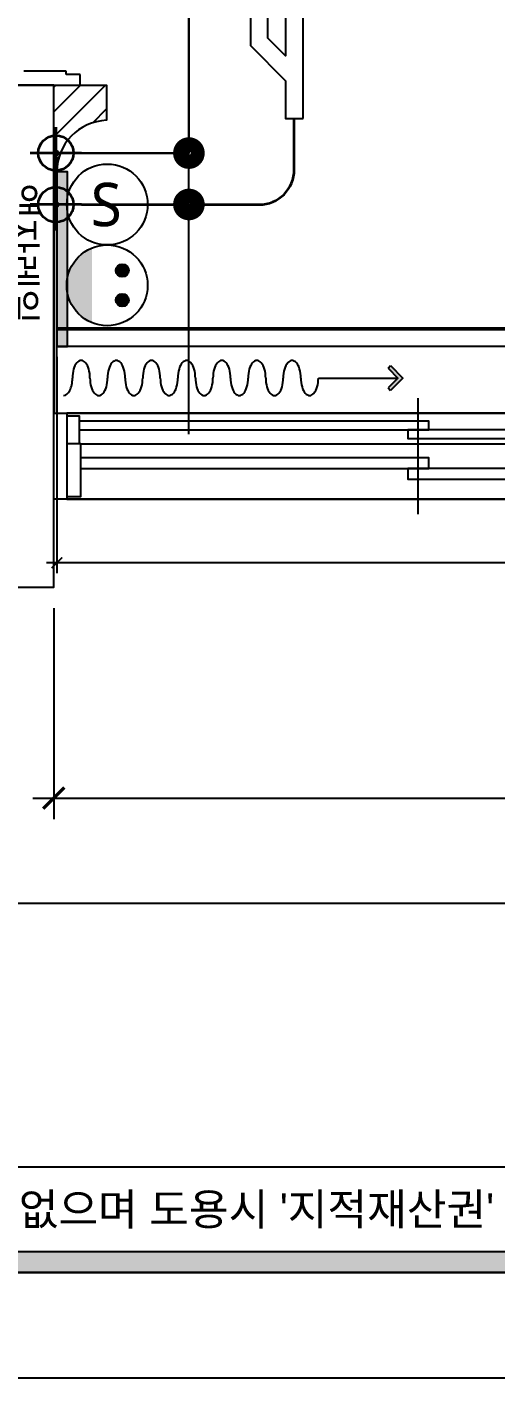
# Model space of a CAD drawing. Header units: inches. Extents: x 3778 to 56227, y -16914 to 35091.
# Drawn here: x 40171 to 41506, y -16314 to -12470 of the extents above; entities that cross this region are included whole.
import ezdxf
from ezdxf.enums import TextEntityAlignment as Align

# ---------------------------------------------------------------- set-up
doc = ezdxf.new("R2010")
doc.units = ezdxf.units.IN
doc.header["$LTSCALE"] = 100
doc.header["$MEASUREMENT"] = 0
doc.header["$PDSIZE"] = 700.071425
doc.linetypes.add('HID', pattern=[2.5, 1.5, -1])
for name, color, linetype in [('01. F-소품', 3, 'Continuous'), ('03-WAL NEW', 3, 'Continuous'), ('04-WIN', 4, 'Continuous'), ('06-LIGHT', 4, 'Continuous'), ('07-DIM WAL', 5, 'Continuous'), ('1', 1, 'Continuous'), ('2-con', 2, 'Continuous'), ('3.기호.계단선', 30, 'Continuous'), ('CO-DO-FR', 7, 'Continuous'), ('F-SYM', 7, 'Continuous'), ('FORM(YOURNAME)-11', 1, 'Continuous'), ('HAT', 8, 'Continuous'), ('RC-LIGHT', 7, 'Continuous'), ('도면층4', 4, 'Continuous'), ('설비', 140, 'Continuous')]:
    doc.layers.add(name, color=color, linetype=linetype)
doc.layers.add('SS-ED', color=3, linetype='Continuous', lineweight=30)
doc.layers.add('SS-RLRG', color=4, linetype='Continuous', lineweight=35)
doc.styles.add('HY 울릉도 L', font='')
doc.styles.add('YOURNAME', font='HY울릉도M.TTF')
doc.styles.add('코레일둥고', font='Korail_Round_Gothic_Medium.ttf')
doc.styles.get('HY 울릉도 L').set_extended_font_data('HY울릉도L')
doc.dimstyles.new('30', dxfattribs={"dimscale": 30, "dimtxt": 2, "dimasz": 1, "dimexe": 1, "dimexo": 1, "dimgap": 1, "dimtad": 1, "dimdec": 0, "dimrnd": 0.05, "dimdsep": 46, "dimlunit": 6, "dimtxsty": 'HY 울릉도 L', "dimblk": 'ARCHTICK', "dimcen": 2.5, "dimdle": 1, "dimclrd": 133, "dimclre": 133, "dimclrt": 30, "dimadec": 0, "dimazin": 0, "dimtfac": 1, "dimtdec": 0, "dimtix": 1, "dimtmove": 2, "dimatfit": 3, "dimldrblk": 'ARCHTICK', "dimfxl": 0, "dimlwd": -1, "dimlwe": -1, "dimarcsym": 0})
doc.dimstyles.new('60', dxfattribs={"dimscale": 60, "dimtxt": 2, "dimasz": 1, "dimexe": 1, "dimexo": 1, "dimgap": 1, "dimtad": 1, "dimdec": 0, "dimrnd": 0.05, "dimdsep": 46, "dimlunit": 6, "dimtxsty": 'HY 울릉도 L', "dimblk": 'ARCHTICK', "dimcen": 2.5, "dimdle": 1, "dimclrd": 133, "dimclre": 133, "dimclrt": 30, "dimadec": 0, "dimazin": 0, "dimtfac": 1, "dimtdec": 0, "dimtix": 1, "dimtmove": 2, "dimatfit": 3, "dimldrblk": 'ARCHTICK', "dimfxl": 0, "dimlwd": -1, "dimlwe": -1, "dimarcsym": 0})

# ---------------------------------------------------------------- blocks, each defined once
blk = doc.blocks.new('FORM-PLAN')
at = {"layer": 'FORM(YOURNAME)-11'}
h = blk.add_hatch(color=256, dxfattribs=at)
h.dxf.hatch_style = 1
h.paths.add_polyline_path([(-71444, 55115), (10556, 55115), (10556, 54915), (-71444, 54915)])
h.paths.add_polyline_path([(-71444, -2085), (10556, -2085), (10556, -2285), (-71444, -2285)])
at = {"layer": 'Defpoints', "color": 158}
blk.add_line((1346, -1285), (-71444, -1285), dxfattribs=at)
for points in [[(-71444, -2285), (10556, -2285), (10556, 55115), (-71444, 55115)], [(-69444, 53115), (-64, 53115), (-64, 1215), (-69444, 1215)]]:
    blk.add_lwpolyline(points, close=True, dxfattribs=at)
at = {"layer": 'FORM(YOURNAME)-11', "color": 250}
blk.add_lwpolyline([(-72444, -3285), (11556, -3285), (11556, 56115), (-72444, 56115)], close=True, dxfattribs=at)
at = {"layer": 'FORM(YOURNAME)-11'}
blk.add_lwpolyline([(-71444, -2085), (10556, -2085), (10556, -2285), (-71444, -2285)], close=True, dxfattribs=at)
at = {"layer": 'FORM(YOURNAME)-11', "color": 1, "style": 'YOURNAME'}
blk.add_text("- 본 도서는 어떠한 경우에도 무단으로 도용할 수 없으며 도용시 '지적재산권' 보호에 관한 법률에 의거, 법적 분쟁이 발생합니다.  또한 본 도서에 관한 모든 저작권은 당사에 있습니다. -", height=300, dxfattribs=at).set_placement((-32990, -1685), align=Align.MIDDLE_CENTER)
at = {"layer": 'FORM(YOURNAME)-11', "color": 3, "style": 'YOURNAME'}
for tag, height, p in [('1', 450, (9905, 18188)), ('2', 450, (9905, 17544)), ('3', 450, (9905, 16257)), ('4', 450, (9905, 14326)), ('5', 515, (9905, 12009)), ('6', 515, (9905, 9757)), ('7', 515, (9905, 7504)), ('8', 515, (9905, 5252)), ('9', 515, (9905, 2999)), ('10', 515, (5655, 811)), ('11', 515, (9905, 747)), ('12', 515, (5655, -1441)), ('13', 515, (9905, -1441))]:
    blk.add_attdef(tag, text='', height=height, dxfattribs=at).set_placement(p, align=Align.MIDDLE_RIGHT)
blk = doc.blocks.new('*U631')
at = {"layer": 'F-SYM', "xscale": 0.3, "yscale": 0.3, "zscale": 0.3}
blk.add_blockref('FORM-PLAN', (52159.8, -15328.5), dxfattribs=at)
blk = doc.blocks.new('cjvjf')
at = {"layer": '04-WIN'}
blk.add_lwpolyline([(155692.5, 63701.5), (150833.5, 63701.5), (150833.5, 63946.5), (155692.5, 63946.5)], close=True, dxfattribs=at)
at = {"layer": '2-con'}
blk.add_lwpolyline([(147751.5, 64776.5), (147751.5, 63451.5), (150833.5, 63451.5), (150833.5, 64879.5), (150633.5, 64879.5), (150633.5, 64776.5), (149423.5, 64776.5), (149423.5, 63776.5), (147853.5, 63776.5), (147853.5, 64776.5), (147751.5, 64776.5)], dxfattribs=at)
at = {"layer": '도면층4'}
for p, q in [((151871, 63659), (151871, 63989)), ((150911, 63859), (155652.5, 63859))]:
    blk.add_line(p, q, dxfattribs=at)
for points in [[(150871, 63946.5), (150871, 63701.5), (155692.5, 63701.5), (155692.5, 63946.5)], [(151841, 63899), (151841, 63874), (154722.5, 63874), (154722.5, 63899)], [(151841, 63789), (151841, 63759), (154722.5, 63759), (154722.5, 63789)]]:
    blk.add_lwpolyline(points, close=True, dxfattribs=at)
for points in [[(150871, 63939), (150906, 63939), (150906, 63859)], [(150906, 63899), (151901, 63899), (151901, 63924), (150906, 63924)], [(150871, 63769), (150871, 63709), (150911, 63709), (150911, 63859), (150871, 63859)], [(150911, 63789), (151901, 63789), (151901, 63819), (150911, 63819)]]:
    blk.add_lwpolyline(points, dxfattribs=at)
blk = doc.blocks.new('cjscjdeh')
at = {"layer": '03-WAL NEW'}
blk.add_lwpolyline([(148090.5, 68207.9), (148240.5, 68207.9), (148240.5, 68107.9, 0.40379), (148099.5, 67961.9), (148090.5, 67961.9), (148090.5, 68157.9)], format="xyb", dxfattribs=at)
blk.add_lwpolyline([(148099.5, 67961.9), (148090.5, 67961.9), (148090.5, 67274.9), (148099.5, 67274.9)], close=True, dxfattribs=at)
at = {"layer": 'CO-DO-FR', "color": 8}
for p, q in [((148125.5, 68247.9), (148005.5, 68247.9)), ((148125.5, 68237.9), (148125.5, 68247.9)), ((148165.5, 68237.9), (148125.5, 68237.9)), ((148165.5, 68207.9), (148165.5, 68237.9)), ((147965.5, 68207.9), (148165.5, 68207.9))]:
    blk.add_line(p, q, dxfattribs=at)
at = {"layer": 'HAT', "color": 8, "linetype": 'Continuous'}
for p, q in [((148090.5, 68202.4), (148096, 68207.9)), ((148090.5, 68131.7), (148166.7, 68207.9)), ((148090.5, 68061), (148237.4, 68207.9)), ((148201.3, 68101.1), (148240.5, 68140.3)), ((148090.5, 67990.3), (148106.4, 68006.2))]:
    blk.add_line(p, q, dxfattribs=at)
at = {"layer": 'RC-LIGHT', "color": 8}
blk.add_line((152954.5, 67464.9), (148099.5, 67464.9), dxfattribs=at)
blk.add_blockref('cjvjf', (-2743, 3328.4))
blk = doc.blocks.new('FFSFDF')
at = {"layer": '01. F-소품'}
blk.add_hatch(color=8, dxfattribs=at).paths.add_polyline_path([(1567672.9, 1746751.1), (1567679.9, 1746744.1), (1567715.3, 1746779.4), (1567679.9, 1746814.8), (1567672.9, 1746807.7), (1567701.2, 1746779.4)])
at = {"layer": '01. F-소품', "color": 8}
for p, q in [((1567672.9, 1746807.7), (1567679.9, 1746814.8)), ((1567474.8, 1746779.4), (1567701.2, 1746779.4)), ((1567672.9, 1746751.1), (1567679.9, 1746744.1))]:
    blk.add_line(p, q, dxfattribs=at)
for points in [[(1567672.9, 1746807.7), (1567701.2, 1746779.4), (1567672.9, 1746751.1)], [(1567679.9, 1746814.8), (1567715.3, 1746779.4), (1567679.9, 1746744.1)]]:
    blk.add_lwpolyline(points, dxfattribs=at)
for centre, start_param, end_param in [((1566799.8, 1746779.4), 1.570796, 4.712389), ((1566899.8, 1746779.4), 1.570796, 4.712389), ((1566999.8, 1746779.4), 1.570796, 4.712389), ((1567099.8, 1746779.4), 1.570796, 4.712389), ((1567199.8, 1746779.4), 1.570796, 4.712389), ((1567299.8, 1746779.4), 1.570796, 4.712389), ((1567399.8, 1746779.4), 1.570796, 4.712389), ((1566749.8, 1746779.4), 6.283185, 7.853982), ((1566849.8, 1746779.4), 4.712389, 7.853982), ((1566949.8, 1746779.4), 4.712389, 7.853982), ((1567049.8, 1746779.4), 4.712389, 7.853982), ((1567149.8, 1746779.4), 4.712389, 7.853982), ((1567249.8, 1746779.4), 4.712389, 7.853982), ((1567349.8, 1746779.4), 4.712389, 7.853982), ((1567449.8, 1746779.4), 4.712389, 7.853982)]:
    blk.add_ellipse(centre, major_axis=(0, -50), ratio=0.5, start_param=start_param, end_param=end_param, dxfattribs=at)
blk = doc.blocks.new('egoo')
at = {"layer": '설비'}
h = blk.add_hatch(color=140, dxfattribs=at)
edge = h.paths.add_edge_path()
edge.add_arc((1015645.3, 443433.7), 22.3, 0, 360)
h = blk.add_hatch(color=140, dxfattribs=at)
edge = h.paths.add_edge_path()
edge.add_arc((1015747.7, 443433.7), 22.3, 0, 360)
h = blk.add_hatch(color=140, dxfattribs=at)
edge = h.paths.add_edge_path()
edge.add_line((1015826.3, 443329.1), (1015566.6, 443329.1))
edge.add_ellipse((1015696.5, 443381.5), major_axis=(99, 99), ratio=1, start_angle=156.9578, end_angle=293.0422)
at = {"layer": '설비', "color": 140}
for centre, radius in [((1015696.5, 443381.5), 140), ((1015645.3, 443433.7), 22.3), ((1015747.7, 443433.7), 22.3)]:
    blk.add_circle(centre, radius, dxfattribs=at)
blk = doc.blocks.new('SW')
at = {"layer": '설비', "color": 140}
blk.add_circle((11533254.1, -14277699.4), 184, dxfattribs=at)
at = {"layer": '설비', "color": 140, "insert": (11533320, -14277600.8), "char_height": 197.143, "attachment_point": 3, "style": '코레일둥고'}
blk.add_mtext_dynamic_manual_height_columns('{\\fMalgun Gothic|b0|i0|c129|p50;S}', width=314.327, gutter_width=2.19, heights=[0], dxfattribs=at)
blk = doc.blocks.new('_ArchTick')
at = {"color": 0, "linetype": 'ByBlock', "const_width": 0.15}
blk.add_lwpolyline([(-0.5, -0.5), (0.5, 0.5)], dxfattribs=at)
blk = doc.blocks.new('*D287')
at = {"layer": '07-DIM WAL', "color": 133}
for p, q in [((40247.5, -14124), (40247.5, -14724)), ((45106.5, -14124), (45106.5, -14724)), ((40187.5, -14664), (45166.5, -14664))]:
    blk.add_line(p, q, dxfattribs=at)
at = {"layer": 'Defpoints', "color": 0}
for p in [(40247.5, -14064), (45106.5, -14064), (45106.5, -14664)]:
    blk.add_point(p, dxfattribs=at)
at = {"layer": '07-DIM WAL', "color": 133, "xscale": 60, "yscale": 60, "zscale": 60, "rotation": 180}
blk.add_blockref('_ArchTick', (40247.5, -14664), dxfattribs=at)
at = {"layer": '07-DIM WAL', "color": 133, "xscale": 60, "yscale": 60, "zscale": 60}
blk.add_blockref('_ArchTick', (45106.5, -14664), dxfattribs=at)
at = {"layer": '07-DIM WAL', "color": 30, "insert": (42677, -14532), "char_height": 120, "attachment_point": 5, "style": 'HY 울릉도 L'}
blk.add_mtext('4,859', dxfattribs=at)
blk = doc.blocks.new('입상')
at = {"layer": 'SS-RLRG', "color": 1}
for p, q in [((0, 110), (0, -110)), ((110, 0), (-110, 0))]:
    blk.add_line(p, q, dxfattribs=at)
at = {"layer": 'SS-RLRG', "color": 2, "const_width": 14.625}
blk.add_lwpolyline([(-7.6875, 0, 1), (7.6875, 0, 1)], format="xyb", close=True, dxfattribs=at)
at = {"layer": 'SS-RLRG', "color": 0}
blk.add_circle((0, 0), 75, dxfattribs=at)
blk = doc.blocks.new('dpdjzjs')
at = {"layer": '1', "color": 2, "linetype": 'ByBlock'}
blk.add_line((176603, 88201.3), (176603, 89001.3), dxfattribs=at)
at = {"layer": '1', "color": 6}
blk.add_lwpolyline([(176928, 89099.4), (176928, 89399.4), (176878, 89399.4), (176878, 89277.8), (176828, 89327.8), (176828, 89399.4), (176778, 89399.4), (176778, 89307.1), (176878, 89207.1), (176878, 89099.4)], close=True, dxfattribs=at)
at = {"layer": '1', "color": 2, "linetype": 'ByBlock', "const_width": 50}
for points in [[(176623, 89001.3, -1), (176583, 89001.3, -1)], [(176623, 88855.1, -1), (176583, 88855.1, -1)]]:
    blk.add_lwpolyline(points, format="xyb", close=True, dxfattribs=at)
at = {"layer": 'SS-ED'}
for p, q in [((176603, 89001.3), (176603, 91531.8)), ((176297.7, 89001.3), (176603, 89001.3))]:
    blk.add_line(p, q, dxfattribs=at)
at = {"layer": 'SS-RLRG', "color": 4}
for p, q in [((176903, 88954.6), (176903, 89099.4)), ((176297.7, 88854.6), (176803, 88854.6))]:
    blk.add_line(p, q, dxfattribs=at)
blk.add_arc((176803, 88954.6), 100, 270, 0, dxfattribs=at)
at = {"layer": '1', "color": 4, "xscale": 0.6666666666569654, "yscale": 0.6666666666642413, "zscale": 0.6666666666642413}
for p in [(176224.4, 89001.3), (176224.4, 88854.6)]:
    blk.add_blockref('입상', p, dxfattribs=at)
blk = doc.blocks.new('*D387')
at = {"layer": 'Defpoints', "color": 0}
for p in [(40256.5, -13379), (45097.5, -13379), (40256.5, -13994.5)]:
    blk.add_point(p, dxfattribs=at)
at = {"layer": 'HAT', "color": 133}
for p, q in [((40256.5, -13409), (40256.5, -14024.5)), ((45097.5, -13409), (45097.5, -14024.5)), ((45127.5, -13994.5), (40226.5, -13994.5))]:
    blk.add_line(p, q, dxfattribs=at)
at = {"layer": 'HAT', "color": 133, "xscale": 30, "yscale": 30, "zscale": 30, "rotation": 180}
blk.add_blockref('_ArchTick', (40256.5, -13994.5), dxfattribs=at)
at = {"layer": 'HAT', "color": 133, "xscale": 30, "yscale": 30, "zscale": 30}
blk.add_blockref('_ArchTick', (45097.5, -13994.5), dxfattribs=at)
at = {"layer": 'HAT', "color": 30, "insert": (42677, -13928.6), "char_height": 60, "attachment_point": 5, "style": 'HY 울릉도 L'}
blk.add_mtext('4,841', dxfattribs=at)

msp = doc.modelspace()

# ---------------------------------------------------------------- hatches: boundary and pattern name
at = {"layer": '3.기호.계단선'}
h = msp.add_hatch(color=1, dxfattribs=at)
h.dxf.hatch_style = 1
h.paths.add_polyline_path([(40256.5, -12882), (40256.5, -13379), (40286.5, -13379), (40286.5, -12882)])

# ---------------------------------------------------------------- linework, layer by layer
at = {"layer": '06-LIGHT', "color": 10, "linetype": 'HID', "const_width": 10}
msp.add_lwpolyline([(45097.5, -13329), (40256.5, -13329)], dxfattribs=at)
at = {"layer": '3.기호.계단선', "color": 1}
msp.add_lwpolyline([(40256.5, -12882), (40256.5, -13379), (40286.5, -13379), (40286.5, -12882), (40256.5, -12882)], dxfattribs=at)
at = {"layer": 'RC-LIGHT'}
msp.add_line((45081.5, -13379), (40256.5, -13379), dxfattribs=at)

# ---------------------------------------------------------------- block references
msp.add_blockref('cjscjdeh', (-107843, -80843.8))
at = {"color": 0}
msp.add_blockref('FFSFDF', (-1526474.2, -1760248.4), dxfattribs=at)
at = {"layer": '07-DIM WAL'}
msp.add_blockref('*U631', (0, 0), dxfattribs=at)
at = {"layer": '2-con'}
msp.add_blockref('dpdjzjs', (-135970.9, -101830.4), dxfattribs=at)
at = {"layer": '설비', "color": 140, "xscale": 0.625, "yscale": 0.625, "zscale": 0.625}
msp.add_blockref('SW', (-7167884.2, 8910586.8), dxfattribs=at)
at = {"layer": '설비', "color": 140, "xscale": 0.8214285869294655, "yscale": 0.8214285869294655, "zscale": 0.8214285869294655, "rotation": 270}
msp.add_blockref('egoo', (-323806.7, 821116.8), dxfattribs=at)

# ---------------------------------------------------------------- texts
at = {"layer": '3.기호.계단선', "color": 1, "style": '코레일둥고'}
msp.add_text('액자레일', height=80, rotation=270, dxfattribs=at).set_placement((40117.4, -12914.8))

# ---------------------------------------------------------------- dimensions: what is measured, and where the dimension line sits
at = {"layer": '07-DIM WAL'}
dim = msp.add_linear_dim(base=(45106.5, -14664), p1=(40247.5, -14064), p2=(45106.5, -14064), dimstyle='60', dxfattribs=at)
dim.commit()
dim.dimension.update_dxf_attribs({"geometry": '*D287', "text_midpoint": (42677, -14532)})
at = {"layer": 'HAT'}
dim = msp.add_linear_dim(base=(40256.5, -13994.5), p1=(45097.5, -13379), p2=(40256.5, -13379), dimstyle='30', override={"dimfxl": 1.25, "dimarcsym": 2}, dxfattribs=at)
dim.commit()
dim.dimension.update_dxf_attribs({"geometry": '*D387', "text_midpoint": (42677, -13928.6)})

doc.saveas('drawing.dxf')
